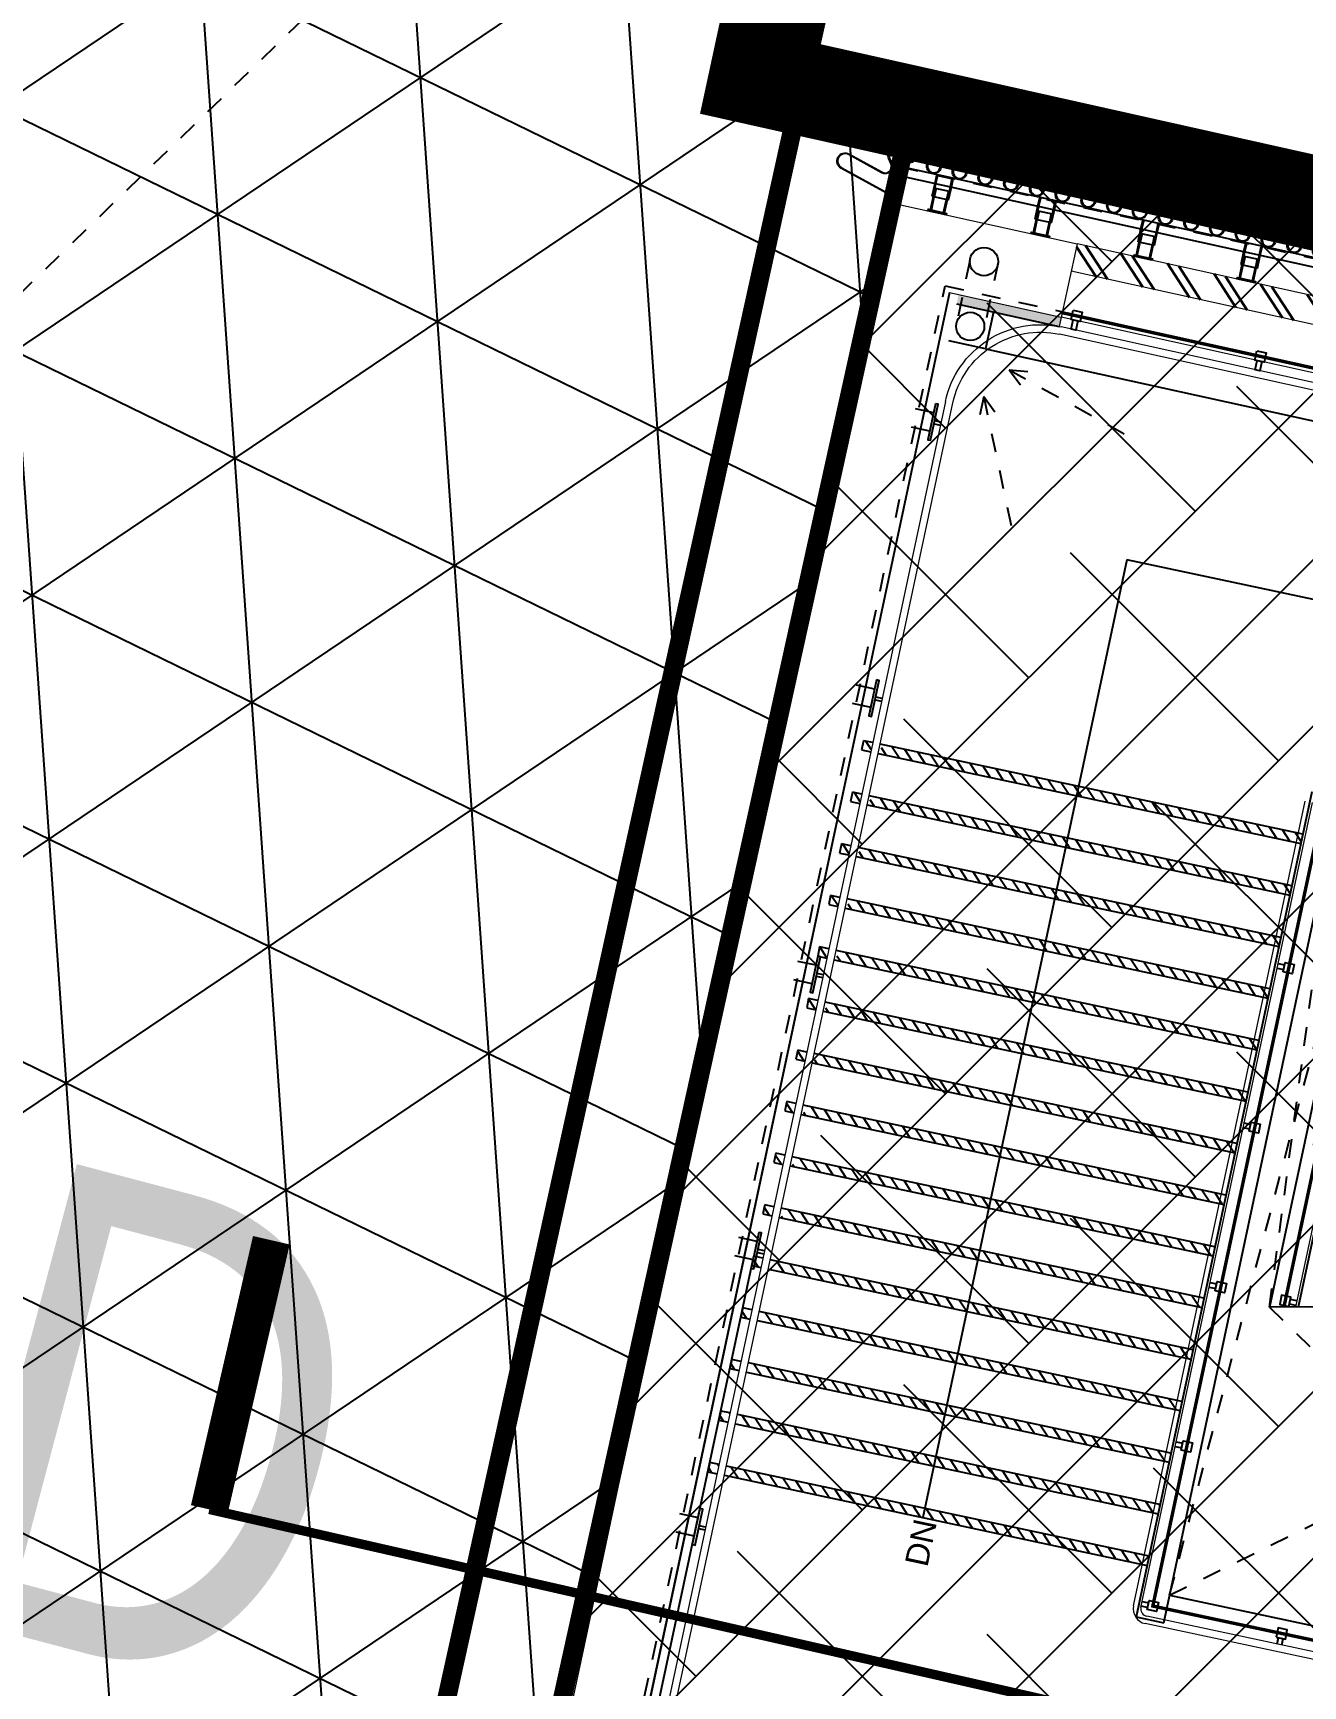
# Model space of a CAD drawing. Header units: millimetres. Extents: x 50357 to 985146, y 723188 to 1803594.
# Drawn here: x 829697.37 to 829704.11, y 818132.85 to 818141.63 of the extents above; entities that cross this region are included whole.
import ezdxf
from ezdxf.xclip import XClip

# ---------------------------------------------------------------- set-up
doc = ezdxf.new("R2010")
doc.units = ezdxf.units.MM
doc.header["$LTSCALE"] = 3
doc.header["$MEASUREMENT"] = 0
for name, pattern in [('3A35X-MAGP-P-SB$0$3A35X-MAGP-P-SB$0$HIDDEN', [0.375, 0.25, -0.125]), ('DASHED', [19.05, 12.7, -6.35]), ('DASHED2', [0.375, 0.25, -0.125]), ('Grid Line', [22.225, 12.7, -3.175, 3.175, -3.175]), ('Member Hidden', [4.5, 2.5, -2]), ('x-baseplan$0$DGN Style 2', [1.94727e-06, 0, -1.94727e-06])]:
    doc.linetypes.add(name, pattern=pattern)
doc.layers.add('-Excluded area line', color=7, linetype='DASHED2', lineweight=40)
doc.layers.add('ADS04010', color=41, linetype='Continuous', lineweight=13)
for name, color, linetype in [('-Section line', 7, 'Continuous'), ('00_Xref', 7, 'Continuous'), ('3A35X-MAGP-P-SB$0$UAJ-90BOUN', 7, 'Continuous'), ('A-ALUM_CLADD', 7, 'Continuous'), ('A-ALUM_CLADD_H', 7, 'Member Hidden'), ('A-ALUM_CLADD_S', 7, 'Continuous'), ('A-DETL-MEND_H', 7, 'Member Hidden'), ('A-DRAIN', 7, 'Continuous'), ('A-FLOR-BALUSTRADE', 7, 'Continuous'), ('A-FLOR-HRAL_FIX', 7, 'Continuous'), ('ADS060_1', 7, 'Continuous'), ('ADS230_O', 7, 'Member Hidden'), ('ADS240__', 7, 'Continuous'), ('ADS240_H', 7, 'Continuous'), ('ADS280_R', 7, 'Member Hidden'), ('UAJ-00XREF', 7, 'Continuous')]:
    doc.layers.add(name, color=color, linetype=linetype)
for name, color, linetype, lineweight, true_color in [('-Surrender Hatch in Pink', 7, 'Continuous', 40, 0xffc2c2), ('-Surrender line', 7, 'Continuous', 40, 0xff7575), ('A-FLOR-HRAL', 7, 'Continuous', 13, 0x6e6e6e), ('ADS060', 7, 'Continuous', 35, 0x6e6e6e), ('ADS280__', 7, 'Continuous', 13, 0x6e6e6e), ('ADS280_S', 7, 'Continuous', 13, 0x6e6e6e)]:
    doc.layers.add(name, color=color, linetype=linetype, lineweight=lineweight, true_color=true_color)
doc.layers.add('x-baseplan$0$AR-ROAD_AR_BS_MI_', color=7, linetype='Continuous', true_color=0x6d6d6d)
doc.styles.add('Arial', font='arial.ttf', dxfattribs={"height": 2})
doc.styles.add('Style-Arial', font='arial.ttf', dxfattribs={"width": 0.8, "height": 5})
pattern_1 = [(122.9987, (835227515.277, 818096118.435), (-41.9341463, -27.2310003), [])]

# ---------------------------------------------------------------- blocks, each defined once
blk = doc.blocks.new('x-baseplan')
at = {"layer": 'x-baseplan$0$AR-ROAD_AR_BS_MI_', "linetype": 'x-baseplan$0$DGN Style 2', "flags": 128}
blk.add_lwpolyline([(834307.4655, 818126.0337), (834344.6112, 818162.0847)], dxfattribs=at)
blk = doc.blocks.new('Handrail Fix')
at = {"layer": 'A-FLOR-HRAL_FIX'}
for p, q in [((-50, 100.3), (-50, 0)), ((50, 100.3), (50, 0)), ((-7.5, -15), (-7.5, -50)), ((7.5, -50), (7.5, -15))]:
    blk.add_line(p, q, dxfattribs=at)
blk.add_lwpolyline([(97.8, 0), (-97.8, 0), (-97.8, -15), (97.8, -15)], close=True, dxfattribs=at)
blk = doc.blocks.new('Handrail Fix_1')
at = {"layer": 'A-FLOR-HRAL_FIX'}
for p, q in [((-12.5, 35), (-12.5, 0)), ((12.5, 35), (12.5, 0))]:
    blk.add_line(p, q, dxfattribs=at)
blk.add_lwpolyline([(-25, 0), (25, 0), (25, -50), (-25, -50)], close=True, dxfattribs=at)
blk = doc.blocks.new('*U1095')
at = {"layer": 'A-FLOR-HRAL_FIX', "rotation": 77.573937293558}
blk.add_blockref('Handrail Fix_1', (-195.4, 43), dxfattribs=at)
at = {"layer": 'A-FLOR-HRAL_FIX', "xscale": -1, "rotation": 257.5739372687445}
blk.add_blockref('Handrail Fix_1', (195.4, -43), dxfattribs=at)
blk = doc.blocks.new('*U1108')
at = {"layer": 'A-FLOR-HRAL_FIX'}
for points in [[(-13.1, 51.7), (35.5, 39.8), (23.6, -8.7), (-25, 3.1)], [(-12.8, 0.2), (11.5, -5.8), (-0.4, -54.3), (-24.7, -48.4)]]:
    blk.add_lwpolyline(points, close=True, dxfattribs=at)
blk = doc.blocks.new('*U1109')
at = {"layer": 'A-FLOR-HRAL_FIX', "color": 0, "linetype": 'ByBlock', "lineweight": -2, "transparency": 16777216}
for p in [(0, 0), (971.4, -237.5), (1942.8, -474.9), (2914.2, -712.4), (3885.6, -949.8)]:
    blk.add_blockref('*U1108', p, dxfattribs=at)
blk = doc.blocks.new('Cladding_Fixing')
at = {"layer": 'A-ALUM_CLADD_H', "ltscale": 0.3}
for p, q in [((0.2, 33), (72.2, 32.5)), ((72.3, 38.9), (142.4, 38.4)), ((-0.2, -33), (71.8, -33.6)), ((71.7, -40), (141.8, -40.5))]:
    blk.add_line(p, q, dxfattribs=at)
at = {"layer": 'A-ALUM_CLADD_H', "ltscale": 0.2}
for p, q in [((118.7, 32.2), (72.2, 32.5)), ((118.8, 37.2), (72.3, 37.5)), ((118.8, 37.2), (118.2, -38.9)), ((118.2, -38.9), (71.7, -38.6)), ((118.3, -33.9), (71.8, -33.6))]:
    blk.add_line(p, q, dxfattribs=at)
at = {"layer": 'A-ALUM_CLADD_H', "ltscale": 0.1}
for p, q in [((142.4, 43.4), (187.2, 43.1)), ((142.4, 38.4), (187.2, 38.1)), ((141.6, -45.5), (186.6, -45.8)), ((141.7, -40.5), (186.6, -40.8))]:
    blk.add_line(p, q, dxfattribs=at)
at = {"layer": 'A-ALUM_CLADD_S'}
for p, q in [((0.3, 38), (72.3, 37.5)), ((72.3, 43.9), (71.7, -45)), ((72.3, 43.9), (142.4, 43.4)), ((-0.3, -38), (71.7, -38.6)), ((71.7, -45), (141.8, -45.5))]:
    blk.add_line(p, q, dxfattribs=at)
blk.add_lwpolyline([(-8.4, -49.9), (-7.6, 50.1), (0.4, 50), (-0.4, -50)], close=True, dxfattribs=at)
blk = doc.blocks.new('Cladding')
at = {"layer": 'A-ALUM_CLADD'}
blk.add_lwpolyline([(25.8, -24.4), (123.8, 299.5, -1), (206.1, 274.6), (148.2, 83.2, 0.721669), (202.5, 44.9), (226.6, 62.7, -1), (268.1, 6.3), (244, -11.5, 0.721351), (264.5, -74.7), (464.5, -76.1, -1), (464, -146.1), (250.5, -144.6), (250.5, -141.6), (464, -143.1, 1), (464.5, -79.1), (264.5, -77.7, -0.721349), (242.2, -9.1), (266.3, 8.7, 1), (228.4, 60.2), (204.2, 42.4, -0.721669), (145.3, 84.1), (203.3, 275.5, 1), (126.7, 298.7), (28.7, -25.3)], format="xyb", close=True, dxfattribs=at)
at = {"layer": 'A-ALUM_CLADD', "flags": 128}
for points in [[(246, -357.5), (235.5, -357.5, -1), (236, -281.5), (263, -281.7, 1), (263.5, -217.7), (236.5, -217.5, -1), (237, -141.5), (247.5, -141.6), (247.5, -144.6), (237, -144.5, 1), (236.5, -214.5), (263.5, -214.7, -1), (263, -284.7), (236, -284.5, 1), (235.5, -354.5), (246, -354.5)], [(244, -637.5), (233.5, -637.5, -1), (234, -561.5), (261, -561.7, 1), (261.5, -497.7), (234.5, -497.5, -1), (235, -421.5), (245.5, -421.5), (245.5, -424.5), (235, -424.5, 1), (234.5, -494.5), (261.5, -494.7, -1), (261, -564.7), (234, -564.5, 1), (233.5, -634.5), (244, -634.5)], [(249, -357.6), (462.5, -359.1, -1), (462, -423.1), (248.5, -421.6), (248.5, -424.6), (462, -426.1, 1), (462.5, -356.1), (249, -354.6)], [(242, -917.5), (231.5, -917.5, -1), (232.1, -841.5), (259.1, -841.7, 1), (259.5, -777.7), (232.5, -777.5, -1), (233, -701.5), (243.5, -701.5), (243.5, -704.5), (233, -704.5, 1), (232.5, -774.5), (259.5, -774.7, -1), (259, -844.7), (232, -844.5, 1), (231.5, -914.5), (242, -914.5)], [(247, -637.6), (460.5, -639.1, -1), (460, -703.1), (246.5, -701.6), (246.5, -704.6), (460, -706.1, 1), (460.5, -636.1), (247, -634.6)], [(245, -917.6), (458.5, -919.1, -1), (458.1, -983.1), (244.6, -981.6), (244.5, -984.6), (458, -986.1, 1), (458.5, -916.1), (245, -914.6)], [(240, -1197.5), (229.5, -1197.5, -1), (230.1, -1121.5), (257.1, -1121.6, 1), (257.5, -1057.6), (230.5, -1057.5, -1), (231.1, -981.5), (241.6, -981.5), (241.5, -984.5), (231, -984.5, 1), (230.6, -1054.5), (257.6, -1054.6, -1), (257.1, -1124.6), (230.1, -1124.5, 1), (229.6, -1194.5), (240.1, -1194.5)], [(243, -1197.5), (456.5, -1199.1, -1), (456.1, -1263.1), (242.6, -1261.5), (242.6, -1264.5), (456.1, -1266.1, 1), (456.6, -1196.1), (243.1, -1194.5)], [(238.1, -1477.5), (227.6, -1477.4, -1), (228.1, -1401.4), (255.1, -1401.6, 1), (255.5, -1337.6), (228.5, -1337.4, -1), (229.1, -1261.5), (239.6, -1261.5), (239.6, -1264.5), (229.1, -1264.5, 1), (228.6, -1334.4), (255.6, -1334.6, -1), (255.1, -1404.6), (228.1, -1404.4, 1), (227.6, -1474.4), (238.1, -1474.5)], [(241.1, -1477.5), (454.6, -1479.1, -1), (454.1, -1543), (240.6, -1541.5), (240.6, -1544.5), (454.1, -1546, 1), (454.6, -1476.1), (241.1, -1474.5)], [(236.1, -1757.5), (225.6, -1757.4, -1), (226.1, -1681.4), (253.1, -1681.6, 1), (253.6, -1617.6), (226.6, -1617.4, -1), (227.1, -1541.4), (237.6, -1541.5), (237.6, -1544.5), (227.1, -1544.4, 1), (226.6, -1614.4), (253.6, -1614.6, -1), (253.1, -1684.6), (226.1, -1684.4, 1), (225.6, -1754.4), (236.1, -1754.5)], [(239.1, -1757.5), (452.6, -1759, -1), (452.1, -1823), (238.6, -1821.5), (238.6, -1824.5), (452.1, -1826, 1), (452.6, -1756), (239.1, -1754.5)], [(234.1, -2037.5), (223.6, -2037.4, -1), (224.1, -1961.4), (251.1, -1961.6, 1), (251.6, -1897.6), (224.6, -1897.4, -1), (225.1, -1821.4), (235.6, -1821.5), (235.6, -1824.5), (225.1, -1824.4, 1), (224.6, -1894.4), (251.6, -1894.6, -1), (251.1, -1964.6), (224.1, -1964.4, 1), (223.6, -2034.4), (234.1, -2034.5)], [(232.1, -2317.5), (221.6, -2317.4, -1), (222.2, -2241.4), (249.2, -2241.6, 1), (249.6, -2177.6), (222.6, -2177.4, -1), (223.1, -2101.4), (233.6, -2101.5), (233.6, -2104.5), (223.1, -2104.4, 1), (222.6, -2174.4), (249.6, -2174.6, -1), (249.1, -2244.6), (222.1, -2244.4, 1), (221.6, -2314.4), (232.1, -2314.5)], [(237.1, -2037.5), (450.6, -2039, -1), (450.1, -2103), (236.6, -2101.5), (236.6, -2104.5), (450.1, -2106, 1), (450.6, -2036), (237.1, -2034.5)]]:
    blk.add_lwpolyline(points, format="xyb", close=True, dxfattribs=at)
at = {"layer": 'A-ALUM_CLADD_H'}
blk.add_line((195, -1.4), (98.5, -13639.7), dxfattribs=at)
at = {"layer": 'A-ALUM_CLADD_S'}
for p, q in [((150, -1.1), (53.8, -13606)), ((200, -1.4), (103.5, -13643.4)), ((150, -1.1), (200, -1.4))]:
    blk.add_line(p, q, dxfattribs=at)
for p in [(6.3, -247.9), (2.3, -807.8), (-1.7, -1367.8), (-5.6, -1927.8)]:
    blk.add_blockref('Cladding_Fixing', p, dxfattribs=at)
blk = doc.blocks.new('3A35X-MAGP-P-LD-00-0')
at = {"layer": 'ADS060'}
h = blk.add_hatch(dxfattribs=at)
h.set_pattern_fill('FP_1', color=256, angle=0.42477, style=0, pattern_type=2)
h.set_pattern_definition([(122.998704, (835227484.58, 818098913.87), (-149.11782, -96.833447), []), (122.998704, (835227298.25, 818098953.48), (-149.11782, -96.833447), [])])
h.paths.add_polyline_path([(834531277.6, 818153413.5), (834531311.9, 818153558.7), (834527237.5, 818154456.1), (834527206.3, 818154309.4)])
at = {"layer": 'ADS060_1', "extrusion": (1.88091e-16, 5.78663e-16, -1)}
blk.add_hatch(color=256, dxfattribs=at).paths.add_polyline_path([(-834527140.8, 818154016.7), (-834527151.5, 818154065.5), (-834526607.4, 818154185.2), (-834526597, 818154136.3)])
at = {"layer": 'ADS240_H'}
h = blk.add_hatch(dxfattribs=at)
h.set_pattern_fill('FP_4', color=256, angle=77.9987, style=0, pattern_type=2)
h.set_pattern_definition(pattern_1)
h.paths.add_polyline_path([(834528426.1, 818151271.3), (834528436.5, 818151320.2), (834526201.5, 818151795.3), (834526191.2, 818151746.4), (834528103, 818151339.9)], flags=0)
h.paths.add_polyline_path([(834526142.2, 818151756.8), (834526152.6, 818151805.7), (834526103.7, 818151816.1), (834526093.3, 818151767.2)], flags=0)
h = blk.add_hatch(dxfattribs=at)
h.set_pattern_fill('FP_4', color=256, angle=77.9987, style=0, pattern_type=2)
h.set_pattern_definition(pattern_1)
h.paths.add_polyline_path([(834528367.9, 818150997.4), (834528378.3, 818151046.3), (834526143.3, 818151521.4), (834526132.9, 818151472.5), (834528044.8, 818151066.1)], flags=0)
h.paths.add_polyline_path([(834526084, 818151482.9), (834526094.4, 818151531.8), (834526045.5, 818151542.2), (834526035.1, 818151493.3)], flags=0)
h = blk.add_hatch(dxfattribs=at)
h.set_pattern_fill('FP_4', color=256, angle=77.9987, style=0, pattern_type=2)
h.set_pattern_definition(pattern_1)
h.paths.add_polyline_path([(834528309.7, 818150723.5), (834528320.1, 818150772.4), (834526085.1, 818151247.5), (834526074.7, 818151198.6), (834527986.6, 818150792.2)], flags=0)
h.paths.add_polyline_path([(834526025.8, 818151209), (834526036.2, 818151257.9), (834525987.3, 818151268.3), (834525976.9, 818151219.4)], flags=0)
h = blk.add_hatch(dxfattribs=at)
h.set_pattern_fill('FP_4', color=256, angle=77.9987, style=0, pattern_type=2)
h.set_pattern_definition(pattern_1)
h.paths.add_polyline_path([(834528251.5, 818150449.6), (834528261.9, 818150498.5), (834526026.9, 818150973.6), (834526016.5, 818150924.7), (834527928.3, 818150518.3)], flags=0)
h.paths.add_polyline_path([(834525967.6, 818150935.1), (834525978, 818150984), (834525929.1, 818150994.4), (834525918.7, 818150945.5)], flags=0)
h = blk.add_hatch(dxfattribs=at)
h.set_pattern_fill('FP_4', color=256, angle=77.9987, style=0, pattern_type=2)
h.set_pattern_definition(pattern_1)
h.paths.add_polyline_path([(834528193.3, 818150175.7), (834528203.7, 818150224.6), (834525968.7, 818150699.8), (834525958.3, 818150650.8), (834527870.1, 818150244.4)], flags=0)
h.paths.add_polyline_path([(834525909.4, 818150661.2), (834525919.8, 818150710.2), (834525870.8, 818150720.5), (834525860.5, 818150671.6)], flags=0)
h = blk.add_hatch(dxfattribs=at)
h.set_pattern_fill('FP_4', color=256, angle=77.9987, style=0, pattern_type=2)
h.set_pattern_definition(pattern_1)
h.paths.add_polyline_path([(834528135, 818149901.9), (834528145.4, 818149950.8), (834525910.4, 818150425.9), (834525900, 818150377), (834527811.9, 818149970.5)], flags=0)
h.paths.add_polyline_path([(834525851.1, 818150387.4), (834525861.5, 818150436.3), (834525812.6, 818150446.7), (834525802.2, 818150397.8)], flags=0)
h = blk.add_hatch(dxfattribs=at)
h.set_pattern_fill('FP_4', color=256, angle=77.9987, style=0, pattern_type=2)
h.set_pattern_definition(pattern_1)
h.paths.add_polyline_path([(834528076.8, 818149628), (834528087.2, 818149676.9), (834525852.2, 818150152), (834525841.8, 818150103.1), (834527753.7, 818149696.7)], flags=0)
h.paths.add_polyline_path([(834525792.9, 818150113.5), (834525803.3, 818150162.4), (834525754.4, 818150172.8), (834525744, 818150123.9)], flags=0)
h = blk.add_hatch(dxfattribs=at)
h.set_pattern_fill('FP_4', color=256, angle=77.9987, style=0, pattern_type=2)
h.set_pattern_definition(pattern_1)
h.paths.add_polyline_path([(834528018.6, 818149354.1), (834528029, 818149403), (834525794, 818149878.1), (834525783.6, 818149829.2), (834527695.4, 818149422.8)], flags=0)
h.paths.add_polyline_path([(834525734.7, 818149839.6), (834525745.1, 818149888.5), (834525696.2, 818149898.9), (834525685.8, 818149850)], flags=0)
h = blk.add_hatch(dxfattribs=at)
h.set_pattern_fill('FP_4', color=256, angle=77.9987, style=0, pattern_type=2)
h.set_pattern_definition(pattern_1)
h.paths.add_polyline_path([(834527960.4, 818149080.2), (834527970.8, 818149129.1), (834525735.8, 818149604.2), (834525725.4, 818149555.3), (834527637.2, 818149148.9)], flags=0)
h.paths.add_polyline_path([(834525676.5, 818149565.7), (834525686.9, 818149614.6), (834525638, 818149625), (834525627.6, 818149576.1)], flags=0)
h = blk.add_hatch(dxfattribs=at)
h.set_pattern_fill('FP_4', color=256, angle=77.9987, style=0, pattern_type=2)
h.set_pattern_definition(pattern_1)
h.paths.add_polyline_path([(834527902.2, 818148806.3), (834527912.6, 818148855.2), (834525677.6, 818149330.4), (834525667.2, 818149281.4), (834527579, 818148875)], flags=0)
h.paths.add_polyline_path([(834525618.3, 818149291.8), (834525628.6, 818149340.8), (834525579.7, 818149351.1), (834525569.3, 818149302.2)], flags=0)
h = blk.add_hatch(dxfattribs=at)
h.set_pattern_fill('FP_4', color=256, angle=77.9987, style=0, pattern_type=2)
h.set_pattern_definition(pattern_1)
h.paths.add_polyline_path([(834527843.9, 818148532.5), (834527854.3, 818148581.4), (834525619.3, 818149056.5), (834525608.9, 818149007.6), (834527520.8, 818148601.1)], flags=0)
h.paths.add_polyline_path([(834525560, 818149018), (834525570.4, 818149066.9), (834525521.5, 818149077.3), (834525511.1, 818149028.4)], flags=0)
h = blk.add_hatch(dxfattribs=at)
h.set_pattern_fill('FP_4', color=256, angle=77.9987, style=0, pattern_type=2)
h.set_pattern_definition(pattern_1)
h.paths.add_polyline_path([(834527785.7, 818148258.6), (834527796.1, 818148307.5), (834525561.1, 818148782.6), (834525550.7, 818148733.7), (834527462.6, 818148327.3)], flags=0)
h.paths.add_polyline_path([(834525501.8, 818148744.1), (834525512.2, 818148793), (834525463.3, 818148803.4), (834525452.9, 818148754.5)], flags=0)
h = blk.add_hatch(dxfattribs=at)
h.set_pattern_fill('FP_4', color=256, angle=77.9987, style=0, pattern_type=2)
h.set_pattern_definition(pattern_1)
h.paths.add_polyline_path([(834527727.5, 818147984.7), (834527737.9, 818148033.6), (834525502.9, 818148508.7), (834525492.5, 818148459.8), (834527404.3, 818148053.4)], flags=0)
h.paths.add_polyline_path([(834525443.6, 818148470.2), (834525454, 818148519.1), (834525405.1, 818148529.5), (834525394.7, 818148480.6)], flags=0)
h = blk.add_hatch(dxfattribs=at)
h.set_pattern_fill('FP_4', color=256, angle=77.9987, style=0, pattern_type=2)
h.set_pattern_definition(pattern_1)
h.paths.add_polyline_path([(834527669.3, 818147710.8), (834527679.7, 818147759.7), (834525444.7, 818148234.8), (834525434.3, 818148185.9), (834527346.1, 818147779.5)], flags=0)
h.paths.add_polyline_path([(834525385.4, 818148196.3), (834525395.8, 818148245.2), (834525346.9, 818148255.6), (834525336.5, 818148206.7)], flags=0)
h = blk.add_hatch(dxfattribs=at)
h.set_pattern_fill('FP_4', color=256, angle=77.9987, style=0, pattern_type=2)
h.set_pattern_definition(pattern_1)
h.paths.add_polyline_path([(834527611, 818147436.9), (834527621.4, 818147485.8), (834525386.4, 818147961), (834525376, 818147912), (834527287.9, 818147505.6)], flags=0)
h.paths.add_polyline_path([(834525327.1, 818147922.4), (834525337.5, 818147971.4), (834525288.6, 818147981.7), (834525278.2, 818147932.8)], flags=0)
at = {"layer": 'A-DETL-MEND_H', "linetype": 'Member Hidden'}
for p, q in [((834526875.3, 818153786.5), (834527487.5, 818153447.1)), ((834526875.3, 818153786.5), (834526947.5, 818153690.6)), ((834526875.3, 818153786.5), (834526994.8, 818153776)), ((834526741, 818153644.2), (834526716, 818153526.8)), ((834526741, 818153644.2), (834526886.5, 818152959.5)), ((834526741, 818153644.2), (834526811.5, 818153547.1))]:
    blk.add_line(p, q, dxfattribs=at)
at = {"layer": 'A-DRAIN', "linetype": 'Member Hidden'}
for p, q in [((834526667.3, 818154365.4), (834526594.1, 818154021.4)), ((834526817, 818154356), (834526743.9, 818154012))]:
    blk.add_line(p, q, dxfattribs=at)
at = {"layer": 'A-DRAIN'}
for p, q in [((834526792.4, 818154093.3), (834526750.7, 818153897.7)), ((834526750.7, 818153897.7), (834526555.1, 818153939.3)), ((834526750.7, 818153897.7), (834531702.5, 818152808.4))]:
    blk.add_line(p, q, dxfattribs=at)
for centre in [(834526742.1, 818154360.7), (834526669, 818154016.7)]:
    blk.add_circle(centre, 75, dxfattribs=at)
at = {"layer": 'A-FLOR-BALUSTRADE', "extrusion": (1.49097e-07, -3.27981e-08, 1), "const_width": 18, "elevation": 97.6, "flags": 128}
blk.add_lwpolyline([(834527156.9, 818154089.9), (834531225.9, 818153194.8)], dxfattribs=at)
at = {"layer": 'A-FLOR-BALUSTRADE', "const_width": 18}
blk.add_lwpolyline([(834530390.4, 818146636.5), (834527641.8, 818147220.8), (834528542.1, 818151456.2), (834528884.6, 818151383.4), (834528337.4, 818148809)], dxfattribs=at)
at = {"layer": 'A-FLOR-HRAL'}
for p, q in [((834526538, 818153618.2), (834524738.5, 818145153.5)), ((834524777.6, 818145145.2), (834526577.1, 818153609.9)), ((834527539.8, 818147222), (834528448.5, 818151496.5)), ((834527578.9, 818147213.7), (834528487.6, 818151488.2)), ((834528947.4, 818151390.5), (834528398.7, 818148809.3)), ((834533346.6, 818145946.7), (834527609.7, 818147166.3)), ((834533338.3, 818145907.6), (834527601.4, 818147127.2))]:
    blk.add_line(p, q, dxfattribs=at)
at = {"layer": 'A-FLOR-HRAL', "extrusion": (0, 0, -1)}
for radius in [515, 475]:
    blk.add_arc((-834527041.7, 818153511.1), radius, 12.0013, 102.40621, dxfattribs=at)
at = {"layer": 'A-FLOR-HRAL'}
for radius in [80, 40]:
    blk.add_arc((834527618.1, 818147205.4), radius, 167.9987, 257.9987, dxfattribs=at)
at = {"layer": 'ADS060_1'}
for p, q in [((834526558.5, 818154195.9), (834524521.1, 818144611.9)), ((834526597, 818154136.3), (834527140.8, 818154016.7)), ((834524580.5, 818144650.4), (834525521.5, 818149077.3))]:
    blk.add_line(p, q, dxfattribs=at)
at = {"layer": 'ADS230_O'}
for p, q in [((834528260.5, 818148808.7), (834528600, 818151367.2)), ((834527730.8, 818147278.6), (834528795.6, 818151325.7)), ((834527730.8, 818147278.6), (834530854.8, 818148821.1)), ((834528260.5, 818148808.7), (834530406, 818146709.9))]:
    blk.add_line(p, q, dxfattribs=at)
at = {"layer": 'ADS240__'}
for p, q in [((834527501.6, 818152776.9), (834526420.2, 818147690.1)), ((834530372.4, 818152166.6), (834527501.6, 818152776.9)), ((834526103.7, 818151816.1), (834526093.3, 818151767.2)), ((834526152.6, 818151805.7), (834526103.7, 818151816.1)), ((834528436.5, 818151320.2), (834526191.8, 818151797.4)), ((834526093.3, 818151767.2), (834526142.2, 818151756.8)), ((834526181.4, 818151748.4), (834528426.1, 818151271.3)), ((834526045.5, 818151542.2), (834526035.1, 818151493.3)), ((834526094.4, 818151531.8), (834526045.5, 818151542.2)), ((834528484.4, 818151545.2), (834527552.8, 818147163.1)), ((834526035.1, 818151493.3), (834526084, 818151482.9)), ((834526123.1, 818151474.6), (834528367.9, 818150997.4)), ((834528378.3, 818151046.3), (834526133.5, 818151523.5)), ((834528414, 818148809.4), (834528973.5, 818151441.2)), ((834527699.6, 818147131.9), (834528600, 818151367.2)), ((834525987.3, 818151268.3), (834525976.9, 818151219.4)), ((834526036.2, 818151257.9), (834525987.3, 818151268.3)), ((834528795.6, 818151325.7), (834528260.5, 818148808.7)), ((834525976.9, 818151219.4), (834526025.8, 818151209)), ((834526064.9, 818151200.7), (834528309.7, 818150723.5)), ((834528320.1, 818150772.4), (834526075.3, 818151249.6)), ((834525929.1, 818150994.4), (834525918.7, 818150945.5)), ((834525918.7, 818150945.5), (834525967.6, 818150935.1)), ((834525978, 818150984), (834525929.1, 818150994.4)), ((834526006.7, 818150926.8), (834528251.5, 818150449.6)), ((834528261.9, 818150498.5), (834526017.1, 818150975.7)), ((834525870.8, 818150720.5), (834525860.5, 818150671.6)), ((834525860.5, 818150671.6), (834525909.4, 818150661.2)), ((834525919.8, 818150710.2), (834525870.8, 818150720.5)), ((834525948.5, 818150652.9), (834528193.3, 818150175.7)), ((834528203.7, 818150224.6), (834525958.9, 818150701.8)), ((834525812.6, 818150446.7), (834525802.2, 818150397.8)), ((834525802.2, 818150397.8), (834525851.1, 818150387.4)), ((834525861.5, 818150436.3), (834525812.6, 818150446.7)), ((834528145.4, 818149950.8), (834525900.7, 818150428)), ((834525890.3, 818150379), (834528135, 818149901.9)), ((834525754.4, 818150172.8), (834525744, 818150123.9)), ((834525744, 818150123.9), (834525792.9, 818150113.5)), ((834525803.3, 818150162.4), (834525754.4, 818150172.8)), ((834528087.2, 818149676.9), (834525842.4, 818150154.1)), ((834525832, 818150105.2), (834528076.8, 818149628)), ((834525696.2, 818149898.9), (834525685.8, 818149850)), ((834525745.1, 818149888.5), (834525696.2, 818149898.9)), ((834528029, 818149403), (834525784.2, 818149880.2)), ((834525685.8, 818149850), (834525734.7, 818149839.6)), ((834525773.8, 818149831.3), (834528018.6, 818149354.1)), ((834525638, 818149625), (834525627.6, 818149576.1)), ((834525686.9, 818149614.6), (834525638, 818149625)), ((834527970.8, 818149129.1), (834525726, 818149606.3)), ((834525627.6, 818149576.1), (834525676.5, 818149565.7)), ((834525715.6, 818149557.4), (834527960.4, 818149080.2)), ((834525579.7, 818149351.1), (834525569.3, 818149302.2)), ((834525628.6, 818149340.8), (834525579.7, 818149351.1)), ((834527912.6, 818148855.2), (834525667.8, 818149332.4)), ((834525569.3, 818149302.2), (834525618.3, 818149291.8)), ((834525657.4, 818149283.5), (834527902.2, 818148806.3)), ((834525521.5, 818149077.3), (834525511.1, 818149028.4)), ((834525570.4, 818149066.9), (834525521.5, 818149077.3)), ((834525511.1, 818149028.4), (834525560, 818149018)), ((834525599.2, 818149009.6), (834527843.9, 818148532.5)), ((834527854.3, 818148581.4), (834525609.6, 818149058.6)), ((834529624.7, 818148815.2), (834528260.5, 818148808.7)), ((834525463.3, 818148803.4), (834525452.9, 818148754.5)), ((834525452.9, 818148754.5), (834525501.8, 818148744.1)), ((834525512.2, 818148793), (834525463.3, 818148803.4)), ((834525540.9, 818148735.8), (834527785.7, 818148258.6)), ((834527796.1, 818148307.5), (834525551.3, 818148784.7)), ((834525405.1, 818148529.5), (834525394.7, 818148480.6)), ((834525394.7, 818148480.6), (834525443.6, 818148470.2)), ((834525454, 818148519.1), (834525405.1, 818148529.5)), ((834525482.7, 818148461.9), (834527727.5, 818147984.7)), ((834527737.9, 818148033.6), (834525493.1, 818148510.8)), ((834525346.9, 818148255.6), (834525336.5, 818148206.7)), ((834525336.5, 818148206.7), (834525385.4, 818148196.3)), ((834525395.8, 818148245.2), (834525346.9, 818148255.6)), ((834527679.7, 818147759.7), (834525434.9, 818148236.9)), ((834525424.5, 818148188), (834527669.3, 818147710.8)), ((834525288.6, 818147981.7), (834525278.2, 818147932.8)), ((834525278.2, 818147932.8), (834525327.1, 818147922.4)), ((834525337.5, 818147971.4), (834525288.6, 818147981.7)), ((834527621.4, 818147485.8), (834525376.7, 818147963)), ((834525366.3, 818147914.1), (834527611, 818147436.9)), ((834527730.7, 818147278.6), (834530406, 818146709.9)), ((834527552.8, 818147163.1), (834527699.6, 818147131.9))]:
    blk.add_line(p, q, dxfattribs=at)
at = {"layer": 'ADS280__'}
for p, q in [((834531306.4, 818153561), (834527237.5, 818154456.1)), ((834531274.2, 818153414.5), (834527205.2, 818154309.6)), ((834531220.5, 818153170.4), (834527151.5, 818154065.5)), ((834531195.8, 818153124.6), (834527152.3, 818154014.1)), ((834531187.2, 818153085.6), (834527143.7, 818153975))]:
    blk.add_line(p, q, dxfattribs=at)
at = {"layer": 'ADS280_R'}
for p, q in [((834524485.6, 818144588.8), (834526535.5, 818154231.7)), ((834526535.5, 818154231.7), (834527152.7, 818154095.9))]:
    blk.add_line(p, q, dxfattribs=at)
at = {"layer": 'ADS280_S'}
for p, q in [((834526251, 818154673.1), (834524046.7, 818144303.8)), ((834526251, 818154673.1), (834527237.5, 818154456.1)), ((834527237.5, 818154456.1), (834527140.8, 818154016.7)), ((834524521.1, 818144611.9), (834526558.5, 818154195.9)), ((834526558.5, 818154195.9), (834527151.5, 818154065.5))]:
    blk.add_line(p, q, dxfattribs=at)
at = {"layer": 'A-ALUM_CLADD', "rotation": 77.9987000004271}
blk.add_blockref('Cladding', (834526251, 818154673.1), dxfattribs=at)
at = {"layer": 'A-FLOR-HRAL_FIX'}
for name, p, rotation in [('*U1109', (834527229.4, 818154051.3), 1.330142416734884), ('Handrail Fix', (834526463.9, 818153510.4), 77.9987000004271), ('Handrail Fix', (834526152, 818152043.2), 77.9987000004271), ('Handrail Fix', (834525840.1, 818150576), 77.9987000004271), ('Handrail Fix', (834525528.2, 818149108.8), 77.9987000004271), ('Handrail Fix_1', (834527797.4, 818148073.1), 77.9987000004271), ('Handrail Fix', (834525216.3, 818147641.5), 77.9987000004271), ('Handrail Fix_1', (834527617.3, 818147226), 77.9987000004271)]:
    blk.add_blockref(name, p, dxfattribs=dict(at, rotation=rotation))
at = {"layer": 'A-FLOR-HRAL_FIX', "color": 0, "linetype": 'ByBlock', "lineweight": -2, "transparency": 16777216, "rotation": 0.4247626790754455}
for p in [(834528533.3, 818150572.7), (834528353.2, 818149725.6), (834528173.2, 818148878.6)]:
    blk.add_blockref('*U1095', p, dxfattribs=at)
at = {"layer": 'A-FLOR-HRAL_FIX', "xscale": -1, "rotation": 167.9987000210751}
blk.add_blockref('Handrail Fix_1', (834528321.3, 818147050.8), dxfattribs=at)
at = {"layer": 'ADS04010', "insert": (834526323.6, 818147448.2), "char_height": 122.94, "width": 295.385, "attachment_point": 1, "rotation": 77.9987, "line_spacing_factor": 0.938532, "style": 'Arial'}
blk.add_mtext('DN', dxfattribs=at)

msp = doc.modelspace()

# ---------------------------------------------------------------- hatches: boundary and pattern name
h = msp.add_hatch()
h.set_pattern_fill('NET3', color=256, scale=9)
h.set_pattern_definition([(273.9989, (830404.9786, 818244.1101), (1.122261, 0.0784547), []), (333.9989, (830404.9786, 818244.1101), (0.4931868, 1.0111339), []), (33.9989, (830404.9786, 818244.1101), (-0.6290742, 0.9326793), [])])
edge = h.paths.add_edge_path()
edge.add_arc((829734.1247, 818255.0253), 117.4715, 237.761019, 253.81498)
edge.add_line((829701.3807, 818142.2096), (829701.2049, 818141.3943))
edge.add_line((829701.2049, 818141.3943), (829702.0459, 818141.2668))
edge.add_line((829702.0459, 818141.2668), (829699.6453, 818130.3721))
edge.add_line((829699.6453, 818130.3721), (829708.1263, 818128.5034))
edge.add_line((829708.1263, 818128.5034), (829715.9478, 818129.0234))
edge.add_line((829715.9478, 818129.0234), (829716.2751, 818129.4894))
edge.add_line((829716.2751, 818129.4894), (829717.0285, 818119.314))
edge.add_line((829717.0285, 818119.314), (829710.5492, 818118.8337))
edge.add_line((829710.5492, 818118.8337), (829710.9721, 818113.1293))
edge.add_line((829710.9721, 818113.1293), (829713.1213, 818113.2886))
edge.add_line((829713.1213, 818113.2886), (829713.2501, 818111.5512))
edge.add_line((829713.2501, 818111.5512), (829717.5795, 818111.8722))
edge.add_line((829717.5795, 818111.8722), (829719.0283, 818092.3044))
edge.add_line((829719.0283, 818092.3044), (829676.0796, 818089.121))
edge.add_line((829676.0796, 818089.121), (829674.1781, 818115.453))
edge.add_line((829674.1781, 818115.453), (829686.1375, 818116.3397))
edge.add_line((829686.1375, 818116.3397), (829685.6707, 818122.6364))
edge.add_line((829685.6707, 818122.6364), (829673.7174, 818121.7503))
edge.add_line((829673.7174, 818121.7503), (829673.3243, 818127.0534))
edge.add_line((829673.3243, 818127.0534), (829673.5753, 818127.0719))
edge.add_line((829673.5753, 818127.0719), (829671.4593, 818155.6643))
h = msp.add_hatch()
h.set_pattern_fill('ANSI38', color=256, scale=5)
h.set_pattern_definition([(45, (-4824.32776, -13.9475), (-0.44194173824, 0.44194173824), []), (135, (-4824.32776, -13.9475), (-1.32582521472, 0.44194173824), [1.5625, -0.9375])])
edge = h.paths.add_edge_path()
edge.add_line((829715.4157, 818138.3209), (829702.0459, 818141.2668))
edge.add_line((829702.0459, 818141.2668), (829699.6453, 818130.3721))
edge.add_line((829699.6453, 818130.3721), (829708.1263, 818128.5034))
edge.add_line((829708.1263, 818128.5034), (829716.0545, 818129.0266))
edge.add_line((829716.0545, 818129.0266), (829716.1161, 818128.1447))
edge.add_line((829716.1161, 818128.1447), (829718.1731, 818098.7185))
edge.add_line((829718.1731, 818098.7185), (829740.8339, 818100.3026))
edge.add_line((829740.8339, 818100.3026), (829738.9594, 818127.118))
edge.add_line((829738.9594, 818127.118), (829738.3314, 818133.9337))
edge.add_line((829738.3314, 818133.9337), (829737.0281, 818133.9318))
edge.add_arc((829736.9729, 818132.9749), 0.9586, 86.69842, 171.70876)
edge.add_line((829736.0243, 818133.1131), (829735.0327, 818124.0448))
edge.add_line((829735.0327, 818124.0448), (829729.4151, 818123.5725))
edge.add_line((829729.4151, 818123.5725), (829729.5558, 818122.6319))
edge.add_line((829729.5558, 818122.6319), (829726.2571, 818122.5078))
edge.add_line((829726.2571, 818122.5078), (829726.0903, 818123.3884))
edge.add_line((829726.0903, 818123.3884), (829721.3794, 818123.2096))
edge.add_line((829721.3794, 818123.2096), (829719.4982, 818134.7422))
edge.add_line((829719.4982, 818134.7422), (829718.3434, 818135.3463))
edge.add_line((829718.3434, 818135.3463), (829717.0584, 818135.2569))
edge.add_line((829717.0584, 818135.2569), (829716.2516, 818134.8563))
edge.add_line((829716.2516, 818134.8563), (829716.0446, 818134.0174))
edge.add_line((829716.0446, 818134.0174), (829715.6671, 818133.9577))
edge.add_line((829715.6671, 818133.9577), (829715.4157, 818138.3209))

# ---------------------------------------------------------------- linework, layer by layer
at = {"layer": '-Excluded area line', "ltscale": 100, "const_width": 0.1, "flags": 128}
msp.add_lwpolyline([(829716.0545, 818129.0266), (829715.4157, 818138.3209), (829702.0459, 818141.2668), (829699.6453, 818130.3721), (829708.1263, 818128.5034)], close=True, dxfattribs=at)
at = {"layer": '-Surrender Hatch in Pink'}
for points in [[(829716.1161, 818128.1447), (829709.1867, 818127.6603), (829698.9305, 818129.9169), (829703.8595, 818152.2863)], [(829716.0545, 818129.0266), (829708.1263, 818128.5034), (829699.6453, 818130.3721), (829702.0459, 818141.2668), (829715.4157, 818138.3209)]]:
    msp.add_lwpolyline(points, dxfattribs=at)
at = {"layer": '-Surrender line', "linetype": 'DASHED', "const_width": 0.1}
msp.add_lwpolyline([(829714.6189, 818149.536), (829709.3696, 818150.8434, -0.015228), (829703.8595, 818152.2863), (829698.9305, 818129.9169), (829709.1867, 818127.6603), (829716.1161, 818128.1447), (829716.0545, 818129.0266), (829708.1263, 818128.5034), (829699.6453, 818130.3721), (829702.0459, 818141.2668), (829715.4157, 818138.3209)], format="xyb", close=True, dxfattribs=at)
at = {"layer": '3A35X-MAGP-P-SB$0$UAJ-90BOUN', "linetype": '3A35X-MAGP-P-SB$0$3A35X-MAGP-P-SB$0$HIDDEN', "ltscale": 100, "const_width": 0.5}
msp.add_lwpolyline([(829671.4593, 818155.6643, 0.070163), (829701.3807, 818142.2096), (829701.2049, 818141.3943), (829715.3015, 818138.2417), (829715.9519, 818129.4663), (829716.2751, 818129.4894), (829717.0285, 818119.314), (829710.5492, 818118.8337), (829710.9721, 818113.1293), (829713.1213, 818113.2886), (829713.2501, 818111.5512), (829717.5795, 818111.8722), (829719.0283, 818092.3044), (829676.0796, 818089.121), (829674.1781, 818115.453), (829686.1375, 818116.3397), (829685.6707, 818122.6364), (829673.7174, 818121.7503), (829673.3243, 818127.0534), (829673.5753, 818127.0719), (829671.4593, 818155.6643)], format="xyb", dxfattribs=at)

# ---------------------------------------------------------------- block references
at = {"layer": '00_Xref'}
ref = msp.add_blockref('x-baseplan', (-4624.8147, 0), dxfattribs=at)
XClip(ref).set_block_clipping_path([(834202.4041511728, 818417.7787976696), (834906.6320897909, 818467.0097314056), (834956.0121295976, 817760.6488927433), (834251.7841909796, 817711.4179590072)])

# ---------------------------------------------------------------- next in the draw order: block references
at = {"layer": 'UAJ-00XREF', "ltscale": 0.5, "xscale": 0.0009999999999999998, "yscale": 0.0009999999999999998, "zscale": 0.0009999999999999998, "rotation": 359.9752874263863}
msp.add_blockref('3A35X-MAGP-P-LD-00-0', (-5177.1309, 346.0788, -0.0001), dxfattribs=at)

# ---------------------------------------------------------------- next in the draw order: linework, layer by layer
at = {"layer": '-Section line', "ltscale": 2, "const_width": 0.2, "flags": 128}
msp.add_lwpolyline([(829698.6316, 818135.2213), (829698.3021, 818133.7918)], dxfattribs=at)
at = {"layer": '-Section line', "linetype": 'Grid Line', "ltscale": 2, "const_width": 0.05, "flags": 128}
msp.add_lwpolyline([(829698.3021, 818133.7918), (829711.2443, 818130.844), (829740.6604, 818132.9003)], dxfattribs=at)

# ---------------------------------------------------------------- next in the draw order: texts
at = {"layer": '-Section line', "linetype": 'Continuous', "lineweight": 13, "insert": (829697.3772, 818135.6842), "char_height": 2.5, "width": 2.34967, "attachment_point": 1, "rotation": 345.17006, "style": 'Style-Arial'}
msp.add_mtext('D', dxfattribs=at)

doc.saveas('drawing.dxf')
